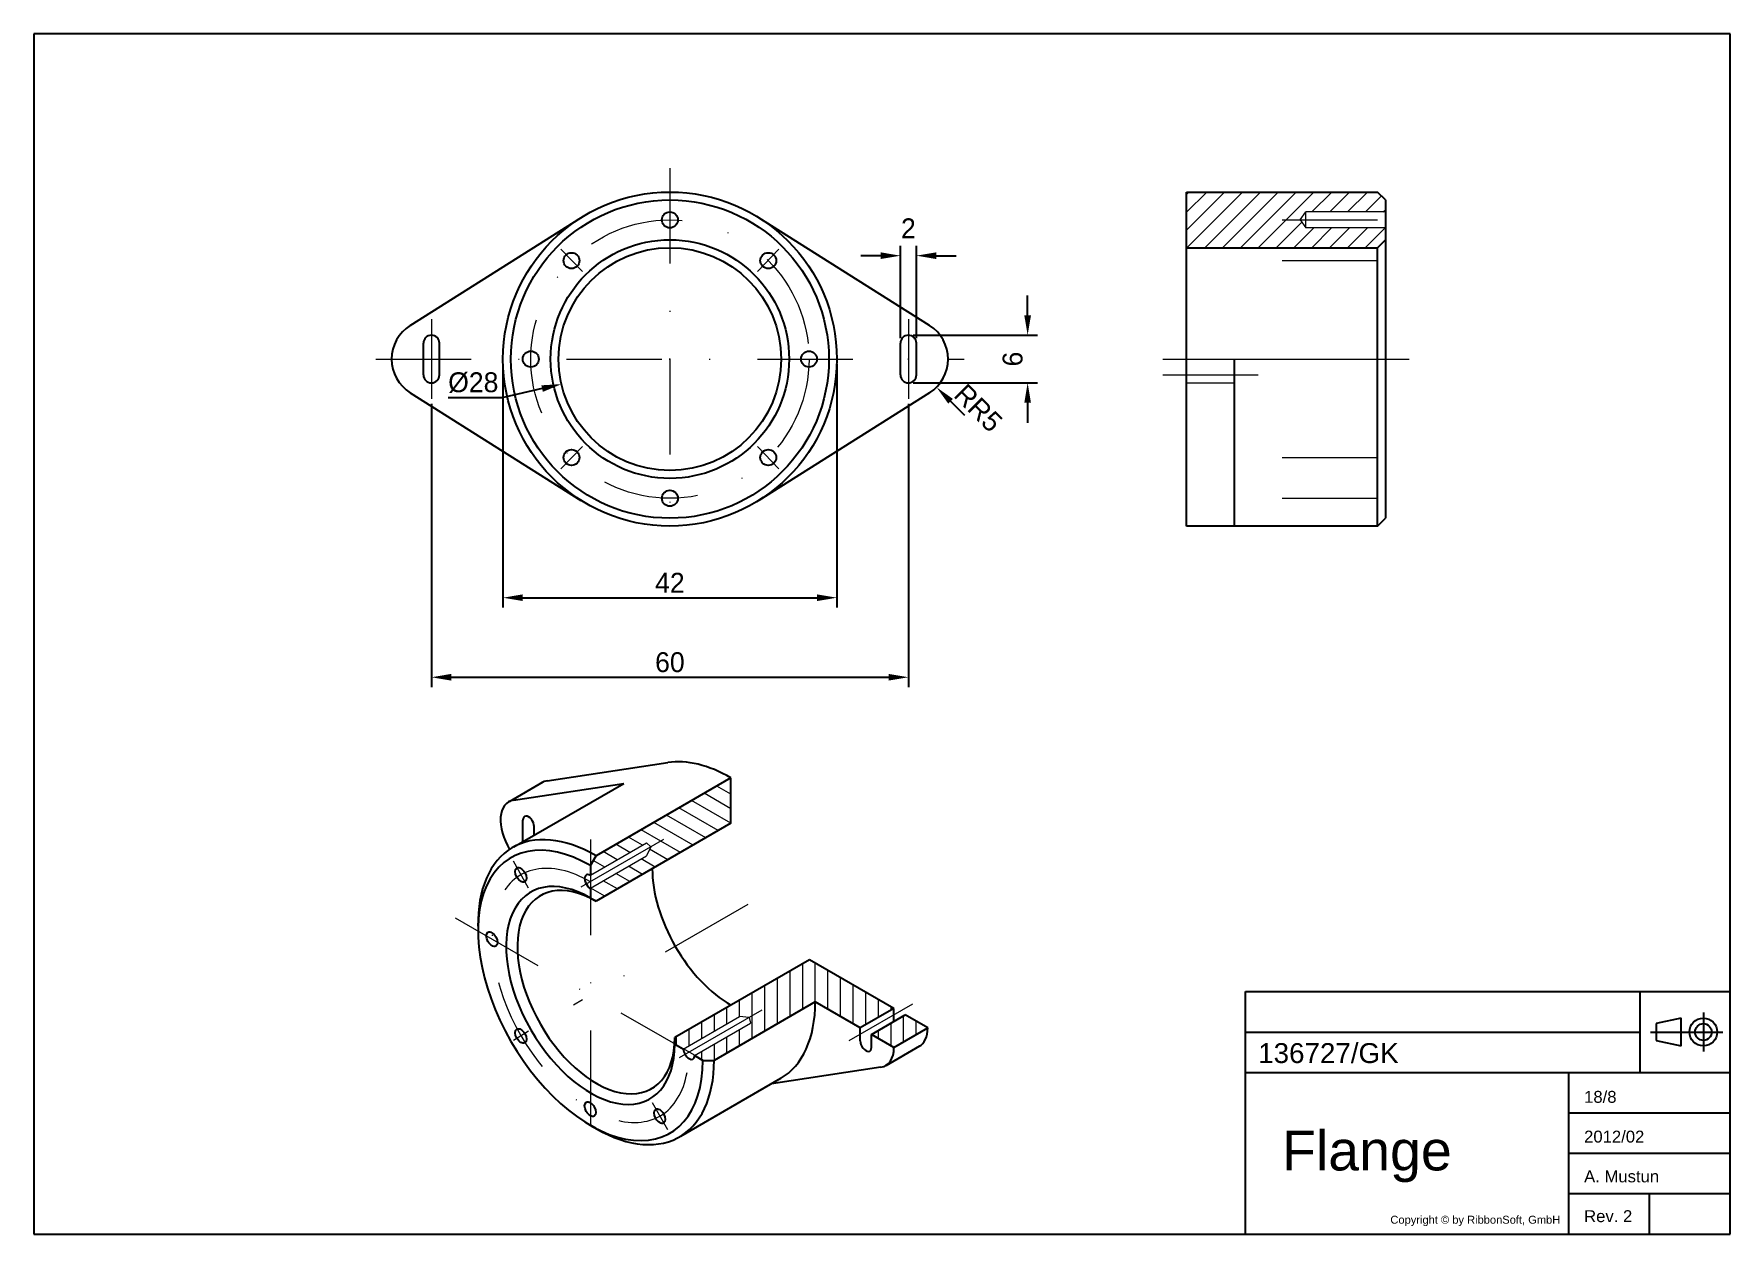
# Model space of a CAD drawing. Header units: millimetres. Extents: x -40 to 173, y -120 to 31.
import ezdxf

# ---------------------------------------------------------------- set-up
doc = ezdxf.new("R2010")
doc.units = ezdxf.units.MM
doc.linetypes.add('DASHDOT', pattern=[24, 12, -5.95, 0.1, -5.95])
doc.linetypes.add('DASHED', pattern=[18, 12, -6])
doc.layers.get('0').update_dxf_attribs({"color": 178, "lineweight": 25, "true_color": 0x000000})
doc.layers.get('Defpoints').update_dxf_attribs({"true_color": 0xffffff})
for name, color, linetype, lineweight, true_color in [('center', 1, 'DASHDOT', 9, 0xff0000), ('dimensions', 173, 'Continuous', 18, 0x5954e4), ('hatch', 178, 'Continuous', 5, 0x000000), ('hidden', 178, 'DASHED', 18, 0x000000), ('thin', 178, 'Continuous', 13, 0x000000)]:
    doc.layers.add(name, color=color, linetype=linetype, lineweight=lineweight, true_color=true_color)
doc.styles.add('QCADDimTextStyle', font='txt')
doc.styles.add('textstyle11', font='')
doc.styles.add('textstyle12', font='')
doc.styles.add('textstyle13', font='')
doc.styles.add('textstyle14', font='')
doc.styles.add('textstyle15', font='')
doc.styles.add('textstyle16', font='')
doc.styles.add('textstyle17', font='')
doc.styles.get('textstyle11').set_extended_font_data('Arial')
doc.styles.get('textstyle12').set_extended_font_data('Arial')
doc.styles.get('textstyle13').set_extended_font_data('Arial')
doc.styles.get('textstyle14').set_extended_font_data('Arial')
doc.styles.get('textstyle15').set_extended_font_data('Arial')
doc.styles.get('textstyle16').set_extended_font_data('Arial')
doc.styles.get('textstyle17').set_extended_font_data('Arial')
doc.dimstyles.new('QCADDimStyle', dxfattribs={"dimtxt": 2.5, "dimasz": 2.5, "dimexe": 1.25, "dimexo": 0.625, "dimtad": 1, "dimtoh": 1, "dimdec": 4, "dimzin": 0, "dimdsep": 46, "dimtxsty": 'QCADDimTextStyle', "dimcen": 0.09, "dimadec": 0, "dimazin": 0, "dimtfac": 1, "dimtdec": 4, "dimtofl": 0, "dimtmove": 0, "dimatfit": 3, "dimfxl": 1, "dimtolj": 1, "dimtzin": 0, "dimarcsym": 0})

# ---------------------------------------------------------------- blocks, each defined once
blk = doc.blocks.new('a3_m_landscape_bw')
for p, q in [((10668, 7543.8), (0, 7543.8)), ((0, 7543.8), (0, 0)), ((10668, 0), (10668, 7543.8)), ((7620, 0), (7620, 1524)), ((7620, 1524), (10668, 1524)), ((10100, 1524), (10100, 1016)), ((10500, 1392.5), (10500, 1147.5)), ((10360, 1357.5), (10202.5, 1322.5)), ((10202.5, 1322.5), (10202.5, 1217.5)), ((10360, 1182.5), (10360, 1357.5)), ((7620, 1270), (10100, 1270)), ((10167.5, 1270), (10622.5, 1270)), ((10202.5, 1217.5), (10360, 1182.5)), ((7620, 1016), (10668, 1016)), ((9652, 1016), (9652, 0)), ((9652, 762), (10668, 762)), ((9652, 508), (10668, 508)), ((9652, 254), (10668, 254)), ((10160, 254), (10160, 0)), ((0, 0), (10668, 0))]:
    blk.add_line(p, q)
for radius in [87.5, 52.5]:
    blk.add_circle((10500, 1270), radius)
blk = doc.blocks.new('*D2')
at = {"layer": 'Defpoints', "color": 0}
for p in [(19, -10), (61, -10), (61, -40)]:
    blk.add_point(p, dxfattribs=at)
at = {"layer": 'dimensions', "color": 0, "lineweight": -2}
for p, q in [((19, -10.62), (19, -41.25)), ((61, -10.62), (61, -41.25)), ((21.5, -40), (58.5, -40))]:
    blk.add_line(p, q, dxfattribs=at)
at = {"layer": 'dimensions', "color": 0}
for points in [[(21.5, -39.58), (21.5, -40.42), (19, -40)], [(58.5, -40.42), (58.5, -39.58), (61, -40)]]:
    blk.add_solid(points, dxfattribs=at)
at = {"layer": 'dimensions', "color": 0, "insert": (40, -38.12), "char_height": 2.5, "attachment_point": 5, "style": 'QCADDimTextStyle'}
blk.add_mtext('\\A1;42', dxfattribs=at)
blk = doc.blocks.new('*D3')
at = {"layer": 'Defpoints', "color": 0}
for p in [(10, -15), (70, -15), (70, -50)]:
    blk.add_point(p, dxfattribs=at)
at = {"layer": 'dimensions', "color": 0, "lineweight": -2}
for p, q in [((10, -15.63), (10, -51.25)), ((70, -15.63), (70, -51.25)), ((12.5, -50), (67.5, -50))]:
    blk.add_line(p, q, dxfattribs=at)
at = {"layer": 'dimensions', "color": 0}
for points in [[(12.5, -49.58), (12.5, -50.42), (10, -50)], [(67.5, -50.42), (67.5, -49.58), (70, -50)]]:
    blk.add_solid(points, dxfattribs=at)
at = {"layer": 'dimensions', "color": 0, "insert": (40, -48.12), "char_height": 2.5, "attachment_point": 5, "style": 'QCADDimTextStyle'}
blk.add_mtext('\\A1;60', dxfattribs=at)
blk = doc.blocks.new('*D4')
at = {"layer": 'Defpoints', "color": 0}
for p in [(71, 3), (69, -8), (71, -8)]:
    blk.add_point(p, dxfattribs=at)
at = {"layer": 'dimensions', "color": 0, "lineweight": -2}
for p, q in [((66.5, 3), (64, 3)), ((69, -7.38), (69, 4.25)), ((71, -7.38), (71, 4.25)), ((73.5, 3), (76, 3))]:
    blk.add_line(p, q, dxfattribs=at)
at = {"layer": 'dimensions', "color": 0}
for points in [[(66.5, 2.58), (66.5, 3.42), (69, 3)], [(73.5, 3.42), (73.5, 2.58), (71, 3)]]:
    blk.add_solid(points, dxfattribs=at)
at = {"layer": 'dimensions', "color": 0, "insert": (70, 6.44), "char_height": 2.5, "attachment_point": 5, "style": 'QCADDimTextStyle'}
blk.add_mtext('\\A1;2', dxfattribs=at)
blk = doc.blocks.new('*D5')
at = {"layer": 'Defpoints', "color": 0}
for p in [(70, -7), (70, -13), (85, -13)]:
    blk.add_point(p, dxfattribs=at)
at = {"layer": 'dimensions', "color": 0, "lineweight": -2}
for p, q in [((85, -4.5), (85, -2)), ((70.62, -7), (86.25, -7)), ((70.62, -13), (86.25, -13)), ((85, -15.5), (85, -18))]:
    blk.add_line(p, q, dxfattribs=at)
at = {"layer": 'dimensions', "color": 0}
for points in [[(84.58, -4.5), (85.42, -4.5), (85, -7)], [(85.42, -15.5), (84.58, -15.5), (85, -13)]]:
    blk.add_solid(points, dxfattribs=at)
at = {"layer": 'dimensions', "color": 0, "insert": (83.12, -10), "char_height": 2.5, "attachment_point": 5, "rotation": 90, "style": 'QCADDimTextStyle'}
blk.add_mtext('\\A1;6', dxfattribs=at)
blk = doc.blocks.new('*D6')
at = {"layer": 'Defpoints', "color": 0}
for p in [(70, -10), (73.54, -13.54)]:
    blk.add_point(p, dxfattribs=at)
at = {"layer": 'dimensions', "color": 0}
for p, q in [((69.91, -10), (70.09, -10)), ((70, -10.09), (70, -9.91))]:
    blk.add_line(p, q, dxfattribs=at)
at = {"layer": 'dimensions', "color": 0, "lineweight": -2}
blk.add_line((75.3, -15.3), (77.07, -17.07), dxfattribs=at)
at = {"layer": 'dimensions', "color": 0}
blk.add_solid([(75.6, -15.01), (75.01, -15.6), (73.54, -13.54)], dxfattribs=at)
at = {"layer": 'dimensions', "color": 0, "insert": (78.47, -15.82), "char_height": 2.5, "attachment_point": 5, "rotation": 315, "style": 'QCADDimTextStyle'}
blk.add_mtext('\\A1; RR5', dxfattribs=at)
blk = doc.blocks.new('*D7')
at = {"layer": 'Defpoints', "color": 0}
for p in [(53.64, -6.85), (26.36, -13.15)]:
    blk.add_point(p, dxfattribs=at)
at = {"layer": 'dimensions', "color": 0}
for p, q in [((39.91, -10), (40.09, -10)), ((40, -10.09), (40, -9.91))]:
    blk.add_line(p, q, dxfattribs=at)
at = {"layer": 'dimensions', "color": 0, "lineweight": -2}
for p in [(12.12, -14.83), (23.92, -13.71)]:
    blk.add_line(p, (19.05, -14.83), dxfattribs=at)
at = {"layer": 'dimensions', "color": 0}
blk.add_solid([(24.02, -14.12), (23.83, -13.3), (26.36, -13.15)], dxfattribs=at)
at = {"layer": 'dimensions', "color": 0, "insert": (15.27, -12.96), "char_height": 2.5, "attachment_point": 5, "style": 'QCADDimTextStyle'}
blk.add_mtext('\\A1;%%c28', dxfattribs=at)

msp = doc.modelspace()

# ---------------------------------------------------------------- hatches: boundary and pattern name
at = {"layer": 'hatch'}
h = msp.add_hatch(dxfattribs=at)
h.set_pattern_fill('ANSI31', color=256, scale=0.5, style=0)
h.paths.add_polyline_path([(130, 8.5), (130, 10), (129, 11), (105, 11), (105, 4), (129, 4), (130, 5), (130, 6.5), (120, 6.5), (119.27346, 7.5), (120, 8.5)], flags=0)

# ---------------------------------------------------------------- linework, layer by layer
for p, q in [((105, -31), (105, 11)), ((105, 11), (129, 11)), ((130, 10), (129, 11)), ((130, 10), (130, -30)), ((7.33333, -5.77047), (28.8, 7.76401)), ((72.66667, -5.77047), (51.2, 7.76401)), ((130, 5), (129, 4)), ((105, 4), (129, 4)), ((129, -31), (129, 4)), ((9, -12), (9, -8)), ((11, -12), (11, -8)), ((69, -12), (69, -8)), ((71, -12), (71, -8)), ((111, -10), (111, -31)), ((7.33333, -14.22953), (28.8, -27.76401)), ((72.66667, -14.22953), (51.2, -27.76401)), ((129, -31), (105, -31)), ((129, -31), (130, -30)), ((24.57885, -63.00429), (39.75807, -60.71716)), ((19.83124, -65.60784), (24.07388, -63.15835)), ((20.33621, -65.45378), (34.19658, -63.36537)), ((20.35481, -71.32231), (34.19658, -63.36537)), ((47.67767, -62.64736), (30.70711, -72.44532)), ((47.67767, -68.36284), (47.67767, -62.64736)), ((21.51472, -70.65553), (21.51472, -67.95459)), ((22.92893, -69.84257), (22.92893, -68.77109)), ((47.67767, -68.36284), (30.70711, -78.1608)), ((30, -73.67007), (30.70711, -72.44532)), ((30, -73.67007), (30, -74.91545)), ((30, -76.54793), (30, -77.74765)), ((30, -77.75255), (30.70711, -78.1608)), ((57.57716, -85.50927), (40.6066, -95.30723)), ((68.18377, -91.63299), (57.57716, -85.50927)), ((58.28427, -90.8165), (45.55635, -98.16497)), ((63.94113, -94.08248), (58.28427, -90.8165)), ((68.18377, -91.63299), (63.94113, -94.08248)), ((68.18377, -93.26599), (68.18377, -91.63299)), ((65.35534, -94.89898), (69.59798, -92.44949)), ((72.42641, -94.08248), (69.59798, -92.44949)), ((40.6066, -95.30723), (40.6066, -96.12372)), ((63.94113, -95.71548), (63.94113, -94.08248)), ((65.35534, -96.53197), (65.35534, -94.89898)), ((68.18377, -96.53197), (65.35534, -94.89898)), ((68.18377, -96.53197), (72.42641, -94.08248)), ((40.6066, -96.12372), (41.70316, -96.75682)), ((43.11564, -97.57232), (44.14214, -98.16497)), ((67.19071, -98.79549), (71.43335, -96.346)), ((44.14214, -98.16497), (45.55635, -98.16497)), ((66.53385, -99.03279), (52.75939, -101.10825)), ((41.37237, -107.67982), (53.95161, -100.42021)), ((30.70711, -106.73818), (30, -106.32993))]:
    msp.add_line(p, q)
for centre, radius in [((40, -10), 21), ((40, -10), 20), ((40, 7.5), 1), ((40, -10), 15), ((40, -10), 14), ((27.62563, 2.37437), 1), ((52.37437, 2.37437), 1), ((22.5, -10), 1), ((57.5, -10), 1), ((27.62563, -22.37437), 1), ((52.37437, -22.37437), 1), ((40, -27.5), 1)]:
    msp.add_circle(centre, radius)
for centre, radius, start, end in [((10, -10), 5, 122.2309526, 237.7690474), ((70, -10), 5, 302.2309526, 57.7690474), ((10, -8), 1, 0, 180), ((70, -8), 1, 0, 180), ((10, -12), 1, 180, 0), ((70, -12), 1, 180, 0)]:
    msp.add_arc(centre, radius, start, end)
for centre, major_axis, start_param, end_param in [((47.67767, -79.79379), (10.5, -18.18653), 2.35619449, 2.918730663), ((26.46447, -67.54634), (2.5, -4.33013), 2.918730735, 3.184454572), ((22.22183, -69.99583), (2.5, -4.33013), 2.918730735, 4.760056002), ((22.22183, -68.36284), (0.5, -0.86603), 0.785398163, 3.926990817), ((30, -90), (10, -17.32051), 2.35619449, 7.068583471), ((30.70711, -89.59175), (10.5, -18.18653), 2.35619449, 3.943728367), ((30, -90), (7.5, -12.99038), 2.35619449, 7.068583471), ((47.67767, -79.79379), (7, -12.12436), 3.926990817, 5.497787144), ((30.70711, -89.59175), (7, -12.12436), 2.35619449, 7.068583471), ((29.98231, -75.72148), (0.5, -0.86603), 2.331178589, 5.522803045), ((43.43503, -82.24328), (10.5, -18.18653), 6.281396634, 7.068583471), ((64.64823, -96.12372), (0.5, -0.86603), 3.926990817, 7.068583471), ((68.89087, -92.04124), (2.5, -4.33013), 6.266047226, 7.068583471), ((42.4094, -97.12408), (0.5, -0.86603), 3.97660385, 7.018970438), ((64.64823, -94.49073), (2.5, -4.33013), 6.060323388, 7.068583471), ((30.70711, -89.59175), (10.5, -18.18653), 5.450150081, 7.068583471)]:
    msp.add_ellipse(centre, major_axis=major_axis, ratio=0.577350269, start_param=start_param, end_param=end_param)
for centre in [(21.25, -74.84456), (17.60806, -82.92651), (21.25, -95.09258), (29.98231, -104.29886), (38.71463, -105.17579)]:
    msp.add_ellipse(centre, major_axis=(0.5, -0.86603), ratio=0.577350269)
at = {"layer": 'center'}
for p, q in [((40, 14), (40, -34)), ((117, 7.5), (133, 7.5)), ((29, 1), (26.3, 3.8)), ((51, 1), (53.7, 3.8)), ((117, 2.39933), (133, 2.39933)), ((10, -5), (10, -15)), ((70, -5), (70, -15)), ((3, -10), (77, -10)), ((102, -10), (133, -10)), ((102, -12), (114, -12)), ((29, -21), (26.3, -23.8)), ((51, -21), (53.7, -23.8)), ((117, -22.37437), (133, -22.37437)), ((117, -27.5), (133, -27.5)), ((39.19239, -70.40408), (27.87868, -76.93605)), ((30, -70.40408), (30, -109.59592)), ((22.22183, -76.52781), (20.31264, -73.13935)), ((49.79899, -78.56905), (27.87868, -91.22474)), ((12.99348, -80.26459), (47.00652, -99.73541)), ((70.49845, -91.11311), (62.52691, -95.71548)), ((51.56676, -91.83712), (40.25305, -98.36909)), ((22.22183, -94.49073), (20.31264, -95.67465)), ((37.77817, -103.47219), (39.68736, -106.86065))]:
    msp.add_line(p, q, dxfattribs=at)
msp.add_circle((40, -10), 17.5, dxfattribs=at)
msp.add_ellipse((30, -90), major_axis=(8.75, -15.15544), ratio=0.577350269, start_param=2.35619449, end_param=7.068583471, dxfattribs=at)
at = {"layer": 'hatch'}
for p, q in [((47.67767, -64.69667), (45.90292, -63.67202)), ((47.67767, -62.86358), (47.49042, -62.75547)), ((47.67767, -68.36284), (42.72792, -65.5051)), ((47.67767, -66.52975), (44.31542, -64.58856)), ((42.91517, -71.11247), (37.96542, -68.25473)), ((44.50267, -70.19593), (39.55292, -67.33819)), ((46.09017, -69.27938), (41.14042, -66.42165)), ((36.55819, -71.10844), (34.79042, -70.08782)), ((41.32767, -72.02901), (36.37792, -69.17128)), ((33.38319, -72.94153), (31.61542, -71.92091)), ((34.97069, -72.02498), (33.20292, -71.00436)), ((39.74017, -72.94556), (37.45036, -71.62353)), ((30.20819, -74.77462), (30, -74.65442)), ((31.79569, -73.85807), (30.36751, -73.03351)), ((34.97767, -75.69519), (33.2099, -74.67457)), ((36.56517, -74.77865), (34.7974, -73.75802)), ((38.15267, -73.8621), (36.3849, -72.84148)), ((31.80267, -77.52828), (30.0349, -76.50766)), ((33.39017, -76.61173), (31.6224, -75.59111)), ((55.07437, -86.95426), (55.07437, -92.66973)), ((56.66187, -86.03772), (56.66187, -91.75319)), ((58.24937, -85.89737), (58.24937, -90.83665)), ((59.83687, -86.81391), (59.83687, -91.71289)), ((51.89937, -88.78735), (51.89937, -94.50282)), ((53.48687, -87.8708), (53.48687, -93.58628)), ((61.42437, -87.73045), (61.42437, -92.62943)), ((63.01187, -88.647), (63.01187, -93.54598)), ((64.59937, -89.56354), (64.59937, -93.70245)), ((47.13687, -91.53698), (47.13687, -93.57822)), ((48.72437, -90.62043), (48.72437, -92.66167)), ((50.31187, -89.70389), (50.31187, -95.41937)), ((66.18687, -90.48008), (66.18687, -92.7859)), ((67.77437, -91.39663), (67.77437, -91.86936)), ((43.96187, -93.37006), (43.96187, -95.4113)), ((45.54937, -92.45352), (45.54937, -94.49476)), ((67.77437, -93.50235), (67.77437, -96.29561)), ((69.36187, -92.58581), (69.36187, -95.85179)), ((70.94937, -93.22971), (70.94937, -94.93525)), ((40.78687, -95.20315), (40.78687, -96.2278)), ((42.37437, -94.28661), (42.37437, -96.32785)), ((47.13687, -95.21121), (47.13687, -97.25245)), ((48.72437, -94.29467), (48.72437, -96.33591)), ((66.18687, -94.4189), (66.18687, -95.37906)), ((43.96187, -97.0443), (43.96187, -98.06089)), ((45.54937, -96.12775), (45.54937, -98.16497))]:
    msp.add_line(p, q, dxfattribs=at)
at = {"layer": 'hidden'}
msp.add_line((105, -13), (111, -13), dxfattribs=at)
at = {"layer": 'thin'}
for p, q in [((119.27346, 7.5), (120, 8.5)), ((119.27346, 7.5), (120, 6.5)), ((130, 8.5), (120, 8.5)), ((120, 6.5), (120, 8.5)), ((130, 6.5), (120, 6.5)), ((105, -10), (130, -10)), ((30, -74.89481), (37.07107, -70.81233)), ((30, -76.52781), (37.07107, -72.44532)), ((37.58481, -71.33222), (37.07107, -70.81233)), ((37.58481, -71.33222), (37.07107, -72.44532)), ((41.66726, -96.7361), (48.73833, -92.65361)), ((43.08148, -97.55259), (50.15254, -93.47011)), ((49.95918, -92.76525), (48.73833, -92.65361)), ((49.95918, -92.76525), (50.15254, -93.47011))]:
    msp.add_line(p, q, dxfattribs=at)

# ---------------------------------------------------------------- block references
at = {"xscale": 0.02, "yscale": 0.02}
msp.add_blockref('a3_m_landscape_bw', (-40, -120), dxfattribs=at)

# ---------------------------------------------------------------- texts
for s, insert, char_height, attachment_point, style in [('136727/GK', (114, -96), 2.5, 1, 'textstyle17'), ('18/8', (155, -102), 1.5, 1, 'textstyle13'), ('Flange', (117, -107), 5, 1, 'textstyle12'), ('2012/02', (155, -107), 1.5, 1, 'textstyle14'), ('A. Mustun', (155, -112), 1.5, 1, 'textstyle15'), ('Rev. 2', (155, -117), 1.5, 1, 'textstyle16'), ('Copyright © by RibbonSoft, GmbH', (152, -119), 1, 9, 'textstyle11')]:
    msp.add_mtext(s, dxfattribs=dict(insert=insert, char_height=char_height, attachment_point=attachment_point, style=style))

# ---------------------------------------------------------------- dimensions: what is measured, and where the dimension line sits
at = {"layer": 'dimensions'}
for base, p1, p2, picture, middle in [((71, 3), (69, -8), (71, -8), '*D4', (70, 6.4375)), ((61, -40), (19, -10), (61, -10), '*D2', (40, -38.125)), ((70, -50), (10, -15), (70, -15), '*D3', (40, -48.125))]:
    dim = msp.add_linear_dim(base=base, p1=p1, p2=p2, dimstyle='QCADDimStyle', override={"dimtxt": 2.5, "dimasz": 2.5, "dimexe": 1.25, "dimexo": 0.625, "dimgap": 0.625, "dimzin": 8, "dimclrd": 0, "dimclre": 0, "dimclrt": 0, "dimazin": 2, "dimtmove": 2}, dxfattribs=at)
    dim.commit()
    dim.dimension.update_dxf_attribs({"geometry": picture, "text_midpoint": middle})
dim = msp.add_linear_dim(base=(85, -13), p1=(70, -7), p2=(70, -13), angle=90, dimstyle='QCADDimStyle', override={"dimtxt": 2.5, "dimasz": 2.5, "dimexe": 1.25, "dimexo": 0.625, "dimgap": 0.625, "dimzin": 8, "dimclrd": 0, "dimclre": 0, "dimclrt": 0, "dimazin": 2, "dimtmove": 2}, dxfattribs=at)
dim.commit()
dim.dimension.update_dxf_attribs({"geometry": '*D5', "text_midpoint": (83.125, -10)})
dim = msp.add_diameter_dim_2p(p1=(53.64148, -6.85197), p2=(26.35852, -13.14803), dimstyle='QCADDimStyle', override={"dimtxt": 2.5, "dimasz": 2.5, "dimexe": 1.25, "dimexo": 0.625, "dimgap": 0.625, "dimzin": 8, "dimclrd": 0, "dimclre": 0, "dimclrt": 0, "dimazin": 2, "dimtmove": 2}, dxfattribs=at)
dim.commit()
dim.dimension.update_dxf_attribs({"geometry": '*D7', "text_midpoint": (15.27083, -12.95948)})
dim = msp.add_radius_dim(center=(70, -10), mpoint=(73.53553, -13.53553), text=' R<>', dimstyle='QCADDimStyle', override={"dimtxt": 2.5, "dimasz": 2.5, "dimexe": 1.25, "dimexo": 0.625, "dimgap": 0.625, "dimzin": 8, "dimclrd": 0, "dimclre": 0, "dimclrt": 0, "dimazin": 2, "dimtmove": 2}, dxfattribs=at)
dim.commit()
dim.dimension.update_dxf_attribs({"geometry": '*D6', "text_midpoint": (78.47055, -15.8189), "dimtype": 164})

doc.saveas('drawing.dxf')
